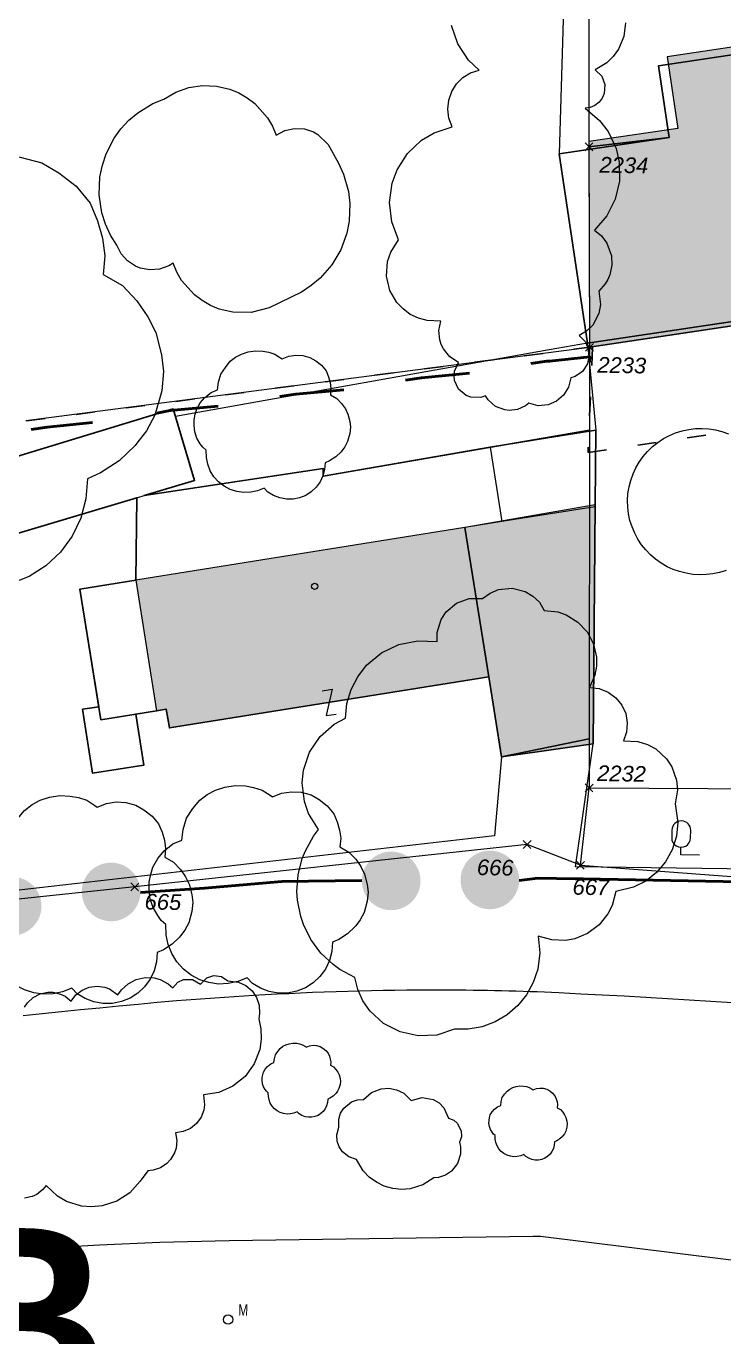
# Model space of a CAD drawing. Header units: metres. Extents: x -208 to 1512, y -277 to 123.
# Drawn here: x 788.38 to 810.62, y -68.42 to -26.63 of the extents above; entities that cross this region are included whole.
import ezdxf
from ezdxf.enums import TextEntityAlignment as Align

# ---------------------------------------------------------------- set-up
doc = ezdxf.new("R2010")
doc.units = ezdxf.units.M
doc.header["$MEASUREMENT"] = 0
doc.linetypes.add('Grenzlinie', pattern=[1.6, 0.6, -1])
for name, color, linetype in [('725 Nachbarbebauung', 7, 'Continuous'), ('730_DKM_Gebäude', 7, 'Continuous'), ('730_DKM_Grenzen', 7, 'Continuous'), ('730_DKM_Objekte', 7, 'Continuous'), ('730_DKM_Punkte', 7, 'Continuous'), ('740_WienGV_Flwd-Bebauungsplan', 7, 'Continuous'), ('740_WienGV_Flwd-Bebauungsplan Text', 7, 'Continuous'), ('740_WienGV_L_Baum_ -gruppen_ Grünflächen', 7, 'Continuous'), ('740_WienGV_L_Böschungskante', 7, 'Continuous'), ('740_WienGV_L_Gebäude', 7, 'Continuous'), ('740_WienGV_L_Mast', 7, 'Continuous'), ('740_WienGV_L_Mauer_Sockel', 7, 'Continuous'), ('Neubau_840 Baulinien', 7, 'Continuous')]:
    doc.layers.add(name, color=color, linetype=linetype)
doc.styles.add('ERSTELLTER_STIL_1', font='arial.ttf')
doc.styles.add('ERSTELLTER_STIL_14', font='arial.ttf', dxfattribs={"width": 0.945986})
doc.styles.add('ERSTELLTER_STIL_2', font='arial.ttf', dxfattribs={"width": 0.75})

# ---------------------------------------------------------------- blocks, each defined once
blk = doc.blocks.new('Decke_55_5', base_point=(809.15, -29.889))
at = {"layer": '725 Nachbarbebauung', "linetype": 'Continuous', "lineweight": 0, "true_color": 0x1f1f1f}
blk.add_hatch(color=250, dxfattribs=at).paths.add_polyline_path([(809.15, -29.889), (806.315, -30.308), (806.338, -36.87), (815.295, -35.528), (814.132, -27.588), (812.267, -27.865), (812.15, -27.103), (808.811, -27.603)])
at = {"layer": '725 Nachbarbebauung', "color": 8, "linetype": 'Continuous', "lineweight": 13, "flags": 128}
blk.add_lwpolyline([(809.15, -29.889), (806.315, -30.308), (806.338, -36.87), (815.295, -35.528), (814.132, -27.588), (812.267, -27.865), (812.15, -27.103), (808.811, -27.603)], close=True, dxfattribs=at)
blk = doc.blocks.new('Decke_97_5', base_point=(802.362, -42.618))
at = {"layer": '725 Nachbarbebauung', "linetype": 'Continuous', "lineweight": 0, "true_color": 0x1f1f1f}
blk.add_hatch(color=250, dxfattribs=at).paths.add_polyline_path([(802.362, -42.618), (803.529, -49.93), (804.812, -49.744), (806.457, -49.514), (806.516, -41.894)])
at = {"layer": '725 Nachbarbebauung', "color": 8, "linetype": 'Continuous', "lineweight": 13, "flags": 128}
blk.add_lwpolyline([(802.362, -42.618), (803.529, -49.93), (804.812, -49.744), (806.457, -49.514), (806.516, -41.894)], close=True, dxfattribs=at)
blk = doc.blocks.new('Decke_98_5', base_point=(802.362, -42.618))
at = {"layer": '725 Nachbarbebauung', "linetype": 'Continuous', "lineweight": 0, "true_color": 0x1f1f1f}
blk.add_hatch(color=250, dxfattribs=at).paths.add_polyline_path([(802.362, -42.618), (791.87, -44.296), (792.534, -48.468), (792.845, -48.414), (792.944, -49.006), (803.125, -47.382)])
at = {"layer": '725 Nachbarbebauung', "color": 8, "linetype": 'Continuous', "lineweight": 13, "flags": 128}
blk.add_lwpolyline([(802.362, -42.618), (791.87, -44.296), (792.534, -48.468), (792.845, -48.414), (792.944, -49.006), (803.125, -47.382)], close=True, dxfattribs=at)
blk = doc.blocks.new('FIG0410[500]_5', base_point=(797.575, -44.49))
at = {"layer": '730_DKM_Objekte', "color": 8, "linetype": 'Continuous', "lineweight": 13}
blk.add_circle((797.575, -44.49), 0.1, dxfattribs=at)
blk = doc.blocks.new('FIG0520[501]_5', base_point=(809.407, -52.514))
at = {"layer": '730_DKM_Objekte', "color": 8, "linetype": 'Continuous', "lineweight": 13}
for p, q in [((808.962, -52.266), (808.957, -52.506)), ((809.557, -52.517), (809.562, -52.277)), ((809.247, -53.052), (809.252, -52.812)), ((809.847, -53.063), (809.247, -53.052))]:
    blk.add_line(p, q, dxfattribs=at)
for centre, start, end in [((809.262, -52.272), 358.95, 178.95), ((809.257, -52.512), 178.95, 358.95)]:
    blk.add_arc(centre, 0.3, start, end, dxfattribs=at)
blk = doc.blocks.new('FIG0200[516]_5', base_point=(806.338, -36.87))
at = {"layer": '730_DKM_Punkte', "color": 8, "linetype": 'Continuous', "lineweight": 13}
for p, q in [((806.211, -36.992), (806.466, -36.747)), ((806.216, -36.742), (806.461, -36.997))]:
    blk.add_line(p, q, dxfattribs=at)
at = {"layer": '730_DKM_Punkte', "color": 8, "lineweight": 13, "style": 'ERSTELLTER_STIL_1'}
blk.add_attdef('PNUM', text='', height=0.5, rotation=358.95, dxfattribs=at).set_placement((806.955, -37.279), align=Align.BOTTOM_LEFT)
blk = doc.blocks.new('FIG0200[519]_5', base_point=(791.841, -54.077))
at = {"layer": '730_DKM_Punkte', "color": 8, "linetype": 'Continuous', "lineweight": 13}
for p, q in [((791.713, -54.199), (791.968, -53.954)), ((791.718, -53.949), (791.963, -54.204))]:
    blk.add_line(p, q, dxfattribs=at)
at = {"layer": '730_DKM_Punkte', "color": 8, "lineweight": 13, "style": 'ERSTELLTER_STIL_1'}
blk.add_attdef('PNUM', text='', height=0.5, rotation=358.95, dxfattribs=at).set_placement((792.457, -54.486), align=Align.BOTTOM_LEFT)
blk = doc.blocks.new('FIG0200[520]_5', base_point=(806.316, -30.478))
at = {"layer": '730_DKM_Punkte', "color": 8, "linetype": 'Continuous', "lineweight": 13}
for p, q in [((806.188, -30.601), (806.443, -30.355)), ((806.193, -30.351), (806.438, -30.605))]:
    blk.add_line(p, q, dxfattribs=at)
at = {"layer": '730_DKM_Punkte', "color": 8, "lineweight": 13, "style": 'ERSTELLTER_STIL_1'}
blk.add_attdef('PNUM', text='', height=0.5, rotation=358.95, dxfattribs=at).set_placement((806.932, -30.887), align=Align.BOTTOM_LEFT)
blk = doc.blocks.new('FIG0200[525]_5', base_point=(806.321, -50.922))
at = {"layer": '730_DKM_Punkte', "color": 8, "linetype": 'Continuous', "lineweight": 13}
for p, q in [((806.194, -51.044), (806.448, -50.799)), ((806.198, -50.794), (806.444, -51.049))]:
    blk.add_line(p, q, dxfattribs=at)
at = {"layer": '730_DKM_Punkte', "color": 8, "lineweight": 13, "style": 'ERSTELLTER_STIL_1'}
blk.add_attdef('PNUM', text='', height=0.5, rotation=358.95, dxfattribs=at).set_placement((806.937, -51.331), align=Align.BOTTOM_LEFT)
blk = doc.blocks.new('FIG0200[529]_5', base_point=(804.348, -52.726))
at = {"layer": '730_DKM_Punkte', "color": 8, "linetype": 'Continuous', "lineweight": 13}
for p, q in [((804.22, -52.848), (804.475, -52.603)), ((804.225, -52.598), (804.47, -52.853))]:
    blk.add_line(p, q, dxfattribs=at)
at = {"layer": '730_DKM_Punkte', "color": 8, "lineweight": 13, "style": 'ERSTELLTER_STIL_1'}
blk.add_attdef('PNUM', text='', height=0.5, rotation=358.95, dxfattribs=at).set_placement((804.964, -53.135), align=Align.BOTTOM_LEFT)
blk = doc.blocks.new('FIG0200[530]_5', base_point=(806.046, -53.387))
at = {"layer": '730_DKM_Punkte', "color": 8, "linetype": 'Continuous', "lineweight": 13}
for p, q in [((805.918, -53.51), (806.173, -53.264)), ((805.923, -53.26), (806.168, -53.514))]:
    blk.add_line(p, q, dxfattribs=at)
at = {"layer": '730_DKM_Punkte', "color": 8, "lineweight": 13, "style": 'ERSTELLTER_STIL_1'}
blk.add_attdef('PNUM', text='', height=0.5, rotation=358.95, dxfattribs=at).set_placement((806.662, -53.796), align=Align.BOTTOM_LEFT)
blk = doc.blocks.new('FIG0320[542]_5', base_point=(798.035, -48.194))
at = {"layer": '730_DKM_Objekte', "color": 8, "linetype": 'Continuous', "lineweight": 13}
for p, q in [((797.814, -47.824), (798.13, -47.774)), ((798.13, -47.774), (797.94, -48.614)), ((797.94, -48.614), (798.256, -48.564))]:
    blk.add_line(p, q, dxfattribs=at)
blk = doc.blocks.new('LO00130[551]_5', base_point=(794.818, -67.874))
at = {"layer": '740_WienGV_L_Mast', "color": 252, "linetype": 'Continuous', "lineweight": 13, "true_color": 0x949494}
blk.add_circle((794.818, -67.874), 0.15, dxfattribs=at)
at = {"layer": '740_WienGV_L_Mast', "color": 252, "lineweight": 13, "true_color": 0x949494, "style": 'ERSTELLTER_STIL_2'}
blk.add_attdef('M', text='', height=0.36, rotation=358.95, dxfattribs=at).set_placement((795.136, -67.853), align=Align.BOTTOM_LEFT)
blk = doc.blocks.new('GI0007_ATT22(LAUB)0[581]_5', base_point=(804.379, -61.605))
at = {"layer": '740_WienGV_L_Baum_ -gruppen_ Grünflächen', "color": 252, "linetype": 'Continuous', "lineweight": 13, "true_color": 0x949494}
for p, q in [((803.631, -60.686), (803.709, -60.59)), ((803.709, -60.59), (803.795, -60.524)), ((803.795, -60.524), (803.889, -60.474)), ((803.889, -60.474), (803.994, -60.44)), ((803.994, -60.44), (804.114, -60.421)), ((804.114, -60.421), (804.231, -60.427)), ((804.231, -60.427), (804.323, -60.444)), ((804.323, -60.444), (804.418, -60.475)), ((804.418, -60.475), (804.51, -60.533)), ((804.51, -60.533), (804.538, -60.553)), ((804.538, -60.553), (804.642, -60.511)), ((804.642, -60.511), (804.752, -60.493)), ((804.752, -60.493), (804.864, -60.499)), ((804.864, -60.499), (804.979, -60.529)), ((804.979, -60.529), (805.07, -60.582)), ((805.07, -60.582), (805.162, -60.653)), ((803.505, -61.044), (803.52, -60.924)), ((803.52, -60.924), (803.557, -60.793)), ((803.557, -60.793), (803.631, -60.686)), ((805.162, -60.653), (805.236, -60.744)), ((805.236, -60.744), (805.276, -60.837)), ((805.276, -60.837), (805.302, -60.93)), ((805.302, -60.93), (805.315, -61.022)), ((803.133, -61.523), (803.151, -61.431)), ((803.151, -61.431), (803.174, -61.351)), ((803.174, -61.351), (803.231, -61.253)), ((803.231, -61.253), (803.305, -61.165)), ((803.305, -61.165), (803.403, -61.087)), ((803.403, -61.087), (803.505, -61.044)), ((805.315, -61.022), (805.306, -61.122)), ((805.306, -61.122), (805.408, -61.181)), ((805.408, -61.181), (805.485, -61.262)), ((805.485, -61.262), (805.544, -61.347)), ((805.544, -61.347), (805.585, -61.431)), ((805.585, -61.431), (805.614, -61.549)), ((803.132, -61.615), (803.133, -61.523)), ((803.146, -61.717), (803.132, -61.615)), ((803.178, -61.813), (803.146, -61.717)), ((803.231, -61.903), (803.178, -61.813)), ((805.616, -61.741), (805.58, -61.87)), ((805.614, -61.549), (805.625, -61.638)), ((805.625, -61.638), (805.616, -61.741)), ((803.271, -61.959), (803.231, -61.903)), ((803.324, -62.005), (803.271, -61.959)), ((803.329, -62.125), (803.324, -62.005)), ((803.35, -62.233), (803.329, -62.125)), ((803.391, -62.336), (803.35, -62.233)), ((805.222, -62.208), (805.213, -62.315)), ((805.292, -62.176), (805.222, -62.208)), ((805.391, -62.112), (805.292, -62.176)), ((805.476, -62.032), (805.391, -62.112)), ((805.485, -62.019), (805.476, -62.032)), ((805.536, -61.953), (805.485, -62.019)), ((805.58, -61.87), (805.536, -61.953)), ((803.449, -62.43), (803.391, -62.336)), ((803.524, -62.513), (803.449, -62.43)), ((803.61, -62.582), (803.524, -62.513)), ((803.709, -62.634), (803.61, -62.582)), ((803.815, -62.668), (803.709, -62.634)), ((803.925, -62.684), (803.815, -62.668)), ((804.035, -62.679), (803.925, -62.684)), ((804.144, -62.656), (804.035, -62.679)), ((804.248, -62.613), (804.144, -62.656)), ((804.31, -62.677), (804.248, -62.613)), ((804.4, -62.732), (804.31, -62.677)), ((805, -62.67), (804.912, -62.727)), ((805.078, -62.598), (805, -62.67)), ((805.14, -62.512), (805.078, -62.598)), ((805.186, -62.417), (805.14, -62.512)), ((805.213, -62.315), (805.186, -62.417)), ((804.499, -62.769), (804.4, -62.732)), ((804.603, -62.789), (804.499, -62.769)), ((804.71, -62.787), (804.603, -62.789)), ((804.814, -62.766), (804.71, -62.787)), ((804.912, -62.727), (804.814, -62.766))]:
    blk.add_line(p, q, dxfattribs=at)
blk = doc.blocks.new('GI0007_ATT22(LAUB)0[582]_5', base_point=(797.15, -60.243))
at = {"layer": '740_WienGV_L_Baum_ -gruppen_ Grünflächen', "color": 252, "linetype": 'Continuous', "lineweight": 13, "true_color": 0x949494}
for p, q in [((796.328, -59.43), (796.401, -59.323)), ((796.401, -59.323), (796.479, -59.227)), ((796.479, -59.227), (796.566, -59.161)), ((796.566, -59.161), (796.659, -59.111)), ((796.659, -59.111), (796.765, -59.077)), ((796.765, -59.077), (796.884, -59.058)), ((796.884, -59.058), (797.002, -59.064)), ((797.002, -59.064), (797.094, -59.082)), ((797.094, -59.082), (797.189, -59.112)), ((797.189, -59.112), (797.28, -59.17)), ((797.28, -59.17), (797.309, -59.19)), ((797.309, -59.19), (797.412, -59.148)), ((797.412, -59.148), (797.523, -59.13)), ((797.523, -59.13), (797.635, -59.136)), ((797.635, -59.136), (797.75, -59.167)), ((797.75, -59.167), (797.841, -59.22)), ((797.841, -59.22), (797.932, -59.291)), ((797.932, -59.291), (798.007, -59.381)), ((796.076, -59.802), (796.174, -59.724)), ((796.174, -59.724), (796.276, -59.682)), ((796.276, -59.682), (796.29, -59.561)), ((796.29, -59.561), (796.328, -59.43)), ((798.007, -59.381), (798.046, -59.474)), ((798.046, -59.474), (798.073, -59.567)), ((798.073, -59.567), (798.086, -59.66)), ((798.086, -59.66), (798.077, -59.759)), ((798.077, -59.759), (798.179, -59.818)), ((795.903, -60.253), (795.904, -60.16)), ((795.904, -60.16), (795.922, -60.068)), ((795.922, -60.068), (795.945, -59.988)), ((795.945, -59.988), (796.002, -59.89)), ((796.002, -59.89), (796.076, -59.802)), ((798.179, -59.818), (798.255, -59.899)), ((798.255, -59.899), (798.314, -59.984)), ((798.314, -59.984), (798.355, -60.068)), ((798.355, -60.068), (798.385, -60.186)), ((795.917, -60.354), (795.903, -60.253)), ((795.949, -60.451), (795.917, -60.354)), ((796.002, -60.541), (795.949, -60.451)), ((796.042, -60.596), (796.002, -60.541)), ((796.094, -60.642), (796.042, -60.596)), ((798.307, -60.59), (798.256, -60.657)), ((798.351, -60.507), (798.307, -60.59)), ((798.387, -60.378), (798.351, -60.507)), ((798.385, -60.186), (798.396, -60.275)), ((798.396, -60.275), (798.387, -60.378)), ((796.099, -60.763), (796.094, -60.642)), ((796.121, -60.87), (796.099, -60.763)), ((796.161, -60.974), (796.121, -60.87)), ((796.22, -61.067), (796.161, -60.974)), ((797.984, -60.952), (797.957, -61.055)), ((797.993, -60.845), (797.984, -60.952)), ((798.063, -60.813), (797.993, -60.845)), ((798.162, -60.749), (798.063, -60.813)), ((798.247, -60.669), (798.162, -60.749)), ((798.256, -60.657), (798.247, -60.669)), ((796.295, -61.15), (796.22, -61.067)), ((796.381, -61.219), (796.295, -61.15)), ((796.479, -61.271), (796.381, -61.219)), ((796.585, -61.305), (796.479, -61.271)), ((796.695, -61.321), (796.585, -61.305)), ((796.806, -61.316), (796.695, -61.321)), ((796.914, -61.293), (796.806, -61.316)), ((797.018, -61.251), (796.914, -61.293)), ((797.081, -61.314), (797.018, -61.251)), ((797.171, -61.369), (797.081, -61.314)), ((797.27, -61.406), (797.171, -61.369)), ((797.374, -61.426), (797.27, -61.406)), ((797.481, -61.424), (797.374, -61.426)), ((797.584, -61.403), (797.481, -61.424)), ((797.683, -61.364), (797.584, -61.403)), ((797.771, -61.307), (797.683, -61.364)), ((797.849, -61.236), (797.771, -61.307)), ((797.911, -61.15), (797.849, -61.236)), ((797.957, -61.055), (797.911, -61.15))]:
    blk.add_line(p, q, dxfattribs=at)
blk = doc.blocks.new('GI0007_ATT22(LAUB)0[599]_5', base_point=(796.225, -39.348))
at = {"layer": '740_WienGV_L_Baum_ -gruppen_ Grünflächen', "color": 252, "linetype": 'Continuous', "lineweight": 13, "true_color": 0x949494}
for p, q in [((794.884, -37.316), (795.057, -37.184)), ((795.057, -37.184), (795.244, -37.084)), ((795.244, -37.084), (795.455, -37.017)), ((795.455, -37.017), (795.694, -36.979)), ((795.694, -36.979), (795.928, -36.99)), ((795.928, -36.99), (796.112, -37.026)), ((796.112, -37.026), (796.303, -37.086)), ((796.303, -37.086), (796.486, -37.203)), ((796.542, -37.243), (796.75, -37.158)), ((796.75, -37.158), (796.971, -37.123)), ((796.971, -37.123), (797.195, -37.134)), ((797.195, -37.134), (797.425, -37.196)), ((797.425, -37.196), (797.608, -37.302)), ((794.582, -37.723), (794.728, -37.509)), ((794.728, -37.509), (794.884, -37.316)), ((796.486, -37.203), (796.542, -37.243)), ((797.608, -37.302), (797.79, -37.444)), ((797.79, -37.444), (797.939, -37.625)), ((794.476, -38.226), (794.506, -37.985)), ((794.506, -37.985), (794.582, -37.723)), ((797.939, -37.625), (798.018, -37.811)), ((798.018, -37.811), (798.071, -37.997)), ((798.071, -37.997), (798.096, -38.182)), ((794.077, -38.467), (794.272, -38.311)), ((794.272, -38.311), (794.476, -38.226)), ((798.096, -38.182), (798.078, -38.381)), ((798.078, -38.381), (798.283, -38.498)), ((793.769, -38.999), (793.815, -38.839)), ((793.815, -38.839), (793.928, -38.642)), ((793.928, -38.642), (794.077, -38.467)), ((798.283, -38.498), (798.436, -38.661)), ((798.436, -38.661), (798.554, -38.83)), ((798.554, -38.83), (798.636, -38.999)), ((793.73, -39.368), (793.734, -39.183)), ((793.734, -39.183), (793.769, -38.999)), ((798.636, -38.999), (798.696, -39.235)), ((798.696, -39.235), (798.717, -39.413)), ((793.758, -39.571), (793.73, -39.368)), ((793.822, -39.764), (793.758, -39.571)), ((798.699, -39.619), (798.627, -39.877)), ((798.717, -39.413), (798.699, -39.619)), ((793.929, -39.944), (793.822, -39.764)), ((794.009, -40.055), (793.929, -39.944)), ((794.114, -40.146), (794.009, -40.055)), ((798.539, -40.042), (798.437, -40.176)), ((798.627, -39.877), (798.539, -40.042)), ((794.124, -40.388), (794.114, -40.146)), ((794.166, -40.602), (794.124, -40.388)), ((798.051, -40.488), (797.911, -40.553)), ((798.248, -40.361), (798.051, -40.488)), ((798.418, -40.2), (798.248, -40.361)), ((798.437, -40.176), (798.418, -40.2)), ((794.248, -40.81), (794.166, -40.602)), ((794.365, -40.997), (794.248, -40.81)), ((797.893, -40.766), (797.839, -40.972)), ((797.911, -40.553), (797.893, -40.766)), ((794.515, -41.163), (794.365, -40.997)), ((794.687, -41.301), (794.515, -41.163)), ((794.884, -41.405), (794.687, -41.301)), ((795.962, -41.364), (795.754, -41.449)), ((796.087, -41.491), (795.962, -41.364)), ((797.623, -41.334), (797.467, -41.477)), ((797.747, -41.162), (797.623, -41.334)), ((797.839, -40.972), (797.747, -41.162)), ((795.096, -41.472), (794.884, -41.405)), ((795.316, -41.505), (795.096, -41.472)), ((795.536, -41.495), (795.316, -41.505)), ((795.754, -41.449), (795.536, -41.495)), ((796.267, -41.601), (796.087, -41.491)), ((796.464, -41.675), (796.267, -41.601)), ((796.674, -41.715), (796.464, -41.675)), ((796.887, -41.711), (796.674, -41.715)), ((797.094, -41.669), (796.887, -41.711)), ((797.291, -41.591), (797.094, -41.669)), ((797.467, -41.477), (797.291, -41.591))]:
    blk.add_line(p, q, dxfattribs=at)
blk = doc.blocks.new('GI0007_ATT22(LAUB)0[606]_5', base_point=(790.199, -54.482))
at = {"layer": '740_WienGV_L_Baum_ -gruppen_ Grünflächen', "color": 252, "linetype": 'Continuous', "lineweight": 13, "true_color": 0x949494}
for p, q in [((788.565, -51.454), (788.826, -51.314)), ((788.826, -51.314), (789.121, -51.22)), ((789.121, -51.22), (789.456, -51.166)), ((789.456, -51.166), (789.784, -51.182)), ((789.784, -51.182), (790.042, -51.232)), ((790.042, -51.232), (790.309, -51.316)), ((790.309, -51.316), (790.565, -51.48)), ((790.935, -51.418), (791.244, -51.368)), ((791.244, -51.368), (791.557, -51.384)), ((791.557, -51.384), (791.879, -51.47)), ((788.103, -51.908), (788.322, -51.638)), ((788.322, -51.638), (788.565, -51.454)), ((790.565, -51.48), (790.644, -51.537)), ((790.644, -51.537), (790.935, -51.418)), ((791.879, -51.47), (792.135, -51.619)), ((792.135, -51.619), (792.391, -51.818)), ((792.391, -51.818), (792.6, -52.07)), ((787.793, -52.574), (787.899, -52.208)), ((787.899, -52.208), (788.103, -51.908)), ((792.6, -52.07), (792.71, -52.331)), ((787.752, -52.912), (787.793, -52.574)), ((792.71, -52.331), (792.785, -52.591)), ((792.785, -52.591), (792.82, -52.851)), ((787.193, -53.25), (787.466, -53.031)), ((787.466, -53.031), (787.752, -52.912)), ((792.82, -52.851), (792.795, -53.129)), ((786.825, -53.771), (786.984, -53.495)), ((786.984, -53.495), (787.193, -53.25)), ((792.795, -53.129), (793.08, -53.293)), ((793.08, -53.293), (793.295, -53.521)), ((786.761, -53.994), (786.825, -53.771)), ((793.295, -53.521), (793.46, -53.758)), ((793.46, -53.758), (793.575, -53.994)), ((786.707, -54.511), (786.712, -54.252)), ((786.712, -54.252), (786.761, -53.994)), ((793.575, -53.994), (793.659, -54.324)), ((793.659, -54.324), (793.689, -54.574)), ((786.747, -54.795), (786.707, -54.511)), ((793.689, -54.574), (793.664, -54.862)), ((786.836, -55.065), (786.747, -54.795)), ((786.986, -55.317), (786.836, -55.065)), ((793.664, -54.862), (793.562, -55.224)), ((787.097, -55.473), (786.986, -55.317)), ((787.244, -55.6), (787.097, -55.473)), ((793.439, -55.455), (793.296, -55.642)), ((793.562, -55.224), (793.439, -55.455)), ((787.258, -55.939), (787.244, -55.6)), ((787.317, -56.239), (787.258, -55.939)), ((793.032, -55.901), (792.755, -56.08)), ((793.27, -55.676), (793.032, -55.901)), ((793.296, -55.642), (793.27, -55.676)), ((787.431, -56.53), (787.317, -56.239)), ((792.56, -56.171), (792.534, -56.469)), ((792.755, -56.08), (792.56, -56.171)), ((787.596, -56.791), (787.431, -56.53)), ((787.806, -57.024), (787.596, -56.791)), ((792.459, -56.756), (792.33, -57.023)), ((792.534, -56.469), (792.459, -56.756)), ((788.046, -57.218), (787.806, -57.024)), ((788.322, -57.362), (788.046, -57.218)), ((792.33, -57.023), (792.156, -57.263)), ((788.619, -57.457), (788.322, -57.362)), ((788.927, -57.503), (788.619, -57.457)), ((789.236, -57.489), (788.927, -57.503)), ((789.54, -57.424), (789.236, -57.489)), ((789.831, -57.305), (789.54, -57.424)), ((790.007, -57.483), (789.831, -57.305)), ((790.258, -57.637), (790.007, -57.483)), ((790.535, -57.741), (790.258, -57.637)), ((791.692, -57.623), (791.416, -57.733)), ((791.939, -57.463), (791.692, -57.623)), ((792.156, -57.263), (791.939, -57.463)), ((790.828, -57.796), (790.535, -57.741)), ((791.126, -57.792), (790.828, -57.796)), ((791.416, -57.733), (791.126, -57.792))]:
    blk.add_line(p, q, dxfattribs=at)
blk = doc.blocks.new('GI0007_ATT22(LAUB)0[607]_5', base_point=(795.787, -54.156))
at = {"layer": '740_WienGV_L_Baum_ -gruppen_ Grünflächen', "color": 252, "linetype": 'Continuous', "lineweight": 13, "true_color": 0x949494}
for p, q in [((794.153, -51.127), (794.414, -50.988)), ((794.414, -50.988), (794.709, -50.893)), ((794.709, -50.893), (795.044, -50.84)), ((795.044, -50.84), (795.372, -50.856)), ((795.372, -50.856), (795.63, -50.905)), ((795.63, -50.905), (795.897, -50.99)), ((793.691, -51.582), (793.91, -51.312)), ((793.91, -51.312), (794.153, -51.127)), ((795.897, -50.99), (796.153, -51.154)), ((796.153, -51.154), (796.232, -51.21)), ((796.232, -51.21), (796.522, -51.091)), ((796.522, -51.091), (796.832, -51.042)), ((796.832, -51.042), (797.145, -51.058)), ((797.145, -51.058), (797.467, -51.143)), ((797.467, -51.143), (797.723, -51.292)), ((797.723, -51.292), (797.978, -51.491)), ((793.487, -51.881), (793.691, -51.582)), ((797.978, -51.491), (798.188, -51.744)), ((798.188, -51.744), (798.298, -52.004)), ((793.381, -52.248), (793.487, -51.881)), ((798.298, -52.004), (798.372, -52.265)), ((793.054, -52.705), (793.34, -52.585)), ((793.34, -52.585), (793.381, -52.248)), ((798.372, -52.265), (798.407, -52.524)), ((798.407, -52.524), (798.382, -52.802)), ((792.572, -53.169), (792.781, -52.924)), ((792.781, -52.924), (793.054, -52.705)), ((798.382, -52.802), (798.668, -52.967)), ((798.668, -52.967), (798.883, -53.195)), ((792.349, -53.667), (792.413, -53.444)), ((792.413, -53.444), (792.572, -53.169)), ((798.883, -53.195), (799.048, -53.432)), ((799.048, -53.432), (799.163, -53.668)), ((792.3, -53.925), (792.349, -53.667)), ((799.163, -53.668), (799.247, -53.998)), ((792.295, -54.184), (792.3, -53.925)), ((792.334, -54.468), (792.295, -54.184)), ((799.247, -53.998), (799.277, -54.247)), ((799.277, -54.247), (799.252, -54.535)), ((792.424, -54.739), (792.334, -54.468)), ((792.574, -54.99), (792.424, -54.739)), ((799.252, -54.535), (799.15, -54.897)), ((792.685, -55.147), (792.574, -54.99)), ((792.832, -55.274), (792.685, -55.147)), ((799.027, -55.129), (798.884, -55.315)), ((799.15, -54.897), (799.027, -55.129)), ((792.846, -55.613), (792.832, -55.274)), ((798.62, -55.574), (798.343, -55.753)), ((798.858, -55.349), (798.62, -55.574)), ((798.884, -55.315), (798.858, -55.349)), ((792.905, -55.912), (792.846, -55.613)), ((793.019, -56.203), (792.905, -55.912)), ((798.148, -55.844), (798.122, -56.142)), ((798.343, -55.753), (798.148, -55.844)), ((793.184, -56.465), (793.019, -56.203)), ((798.122, -56.142), (798.047, -56.43)), ((793.394, -56.698), (793.184, -56.465)), ((793.634, -56.891), (793.394, -56.698)), ((797.918, -56.696), (797.744, -56.937)), ((798.047, -56.43), (797.918, -56.696)), ((793.91, -57.036), (793.634, -56.891)), ((794.207, -57.131), (793.91, -57.036)), ((794.515, -57.176), (794.207, -57.131)), ((794.823, -57.162), (794.515, -57.176)), ((795.128, -57.098), (794.823, -57.162)), ((795.419, -56.979), (795.128, -57.098)), ((795.595, -57.156), (795.419, -56.979)), ((795.846, -57.31), (795.595, -57.156)), ((797.527, -57.137), (797.28, -57.296)), ((797.744, -56.937), (797.527, -57.137)), ((796.123, -57.415), (795.846, -57.31)), ((796.416, -57.47), (796.123, -57.415)), ((796.714, -57.465), (796.416, -57.47)), ((797.004, -57.406), (796.714, -57.465)), ((797.28, -57.296), (797.004, -57.406))]:
    blk.add_line(p, q, dxfattribs=at)
blk = doc.blocks.new('GI0007_ATT22(LAUB)0[614]_5', base_point=(785.275, -37.447))
at = {"layer": '740_WienGV_L_Baum_ -gruppen_ Grünflächen', "color": 252, "linetype": 'Continuous', "lineweight": 13, "true_color": 0x949494}
for p, q in [((782.333, -30.657), (782.966, -30.456)), ((782.966, -30.456), (783.683, -30.341)), ((783.683, -30.341), (784.386, -30.375)), ((784.386, -30.375), (784.938, -30.481)), ((784.938, -30.481), (785.511, -30.662)), ((781.773, -30.956), (782.333, -30.657)), ((785.511, -30.662), (786.059, -31.014)), ((786.228, -31.134), (786.851, -30.879)), ((786.851, -30.879), (787.514, -30.774)), ((787.514, -30.774), (788.186, -30.807)), ((788.186, -30.807), (788.875, -30.991)), ((781.254, -31.352), (781.773, -30.956)), ((786.059, -31.014), (786.228, -31.134)), ((788.875, -30.991), (789.424, -31.31)), ((789.424, -31.31), (789.971, -31.736)), ((780.784, -31.93), (781.254, -31.352)), ((789.971, -31.736), (790.42, -32.277)), ((780.346, -32.573), (780.784, -31.93)), ((780.118, -33.358), (780.346, -32.573)), ((790.42, -32.277), (790.655, -32.836)), ((790.655, -32.836), (790.815, -33.394)), ((780.03, -34.081), (780.118, -33.358)), ((790.815, -33.394), (790.89, -33.95)), ((779.418, -34.337), (780.03, -34.081)), ((790.89, -33.95), (790.837, -34.546)), ((778.833, -34.806), (779.418, -34.337)), ((790.837, -34.546), (791.449, -34.899)), ((778.386, -35.331), (778.833, -34.806)), ((791.449, -34.899), (791.909, -35.387)), ((778.045, -35.922), (778.386, -35.331)), ((791.909, -35.387), (792.262, -35.895)), ((777.908, -36.4), (778.045, -35.922)), ((792.262, -35.895), (792.509, -36.401)), ((777.802, -36.952), (777.908, -36.4)), ((792.509, -36.401), (792.688, -37.108)), ((777.792, -37.507), (777.802, -36.952)), ((792.688, -37.108), (792.753, -37.642)), ((777.877, -38.116), (777.792, -37.507)), ((792.753, -37.642), (792.699, -38.26)), ((778.069, -38.696), (777.877, -38.116)), ((792.699, -38.26), (792.482, -39.034)), ((778.389, -39.235), (778.069, -38.696)), ((778.629, -39.57), (778.389, -39.235)), ((792.482, -39.034), (792.217, -39.531)), ((778.944, -39.842), (778.629, -39.57)), ((792.217, -39.531), (791.911, -39.931)), ((778.973, -40.568), (778.944, -39.842)), ((791.857, -40.004), (791.346, -40.486)), ((791.911, -39.931), (791.857, -40.004)), ((791.346, -40.486), (790.753, -40.869)), ((779.1, -41.21), (778.973, -40.568)), ((790.753, -40.869), (790.333, -41.064)), ((779.344, -41.833), (779.1, -41.21)), ((790.333, -41.064), (790.279, -41.703)), ((790.279, -41.703), (790.118, -42.319)), ((779.697, -42.394), (779.344, -41.833)), ((780.146, -42.893), (779.697, -42.394)), ((790.118, -42.319), (789.841, -42.89)), ((780.661, -43.308), (780.146, -42.893)), ((789.841, -42.89), (789.469, -43.405)), ((781.253, -43.618), (780.661, -43.308)), ((789.469, -43.405), (789.003, -43.834)), ((781.889, -43.821), (781.253, -43.618)), ((782.548, -43.919), (781.889, -43.821)), ((783.863, -43.751), (783.21, -43.888)), ((784.487, -43.495), (783.863, -43.751)), ((784.864, -43.876), (784.487, -43.495)), ((785.402, -44.205), (784.864, -43.876)), ((789.003, -43.834), (788.474, -44.176)), ((783.21, -43.888), (782.548, -43.919)), ((785.995, -44.43), (785.402, -44.205)), ((788.474, -44.176), (787.883, -44.411)), ((786.622, -44.548), (785.995, -44.43)), ((787.262, -44.538), (786.622, -44.548)), ((787.883, -44.411), (787.262, -44.538))]:
    blk.add_line(p, q, dxfattribs=at)

msp = doc.modelspace()

# ---------------------------------------------------------------- hatches: boundary and pattern name
at = {"layer": '740_WienGV_Flwd-Bebauungsplan', "linetype": 'Continuous', "lineweight": 0}
for points in [[(800.95, -53.902, 0.414214), (800.032, -52.951, 0.414214), (799.081, -53.869, 0.414214), (799.999, -54.82, 0.414214)], [(804.095, -53.872, 0.414214), (803.177, -52.921, 0.414214), (802.226, -53.839, 0.414214), (803.144, -54.79, 0.414214)], [(792.02, -54.255, 0.414214), (791.102, -53.304, 0.414214), (790.151, -54.222, 0.414214), (791.069, -55.173, 0.414214)], [(788.867, -54.709, 0.414214), (787.949, -53.758, 0.414214), (786.998, -54.677, 0.414214), (787.916, -55.627, 0.414214)]]:
    msp.add_hatch(color=1, dxfattribs=at).paths.add_polyline_path(points)

# ---------------------------------------------------------------- linework, layer by layer
at = {"layer": '730_DKM_Gebäude', "color": 7, "linetype": 'Continuous', "lineweight": 25}
for points in [[(825.267, -2.079), (813.768, -2.06), (813.759, -7.431), (818.442, -25.339), (813.588, -26.061), (813.854, -27.886), (811.989, -28.162), (811.873, -27.399), (808.533, -27.898), (808.871, -30.185), (806.316, -30.478)], [(806.335, -39.512), (797.842, -40.984), (797.846, -40.735), (792.139, -41.6), (793.748, -41.12), (793.06, -38.837), (779.955, -42.827), (780.614, -45.039), (791.908, -41.666), (791.87, -44.296), (790.094, -44.583), (790.696, -48.335), (790.174, -48.415), (790.497, -50.451), (792.132, -50.191), (791.872, -48.566), (792.534, -48.468), (792.845, -48.414), (792.944, -49.006), (803.125, -47.382), (803.529, -49.93), (806.323, -49.358)]]:
    msp.add_lwpolyline(points, dxfattribs=at)
at = {"layer": '730_DKM_Grenzen', "color": 8, "linetype": 'Continuous', "lineweight": 13}
for points in [[(806.296, 0.107), (806.316, -30.478), (806.338, -36.87)], [(825.324, -34.027), (824.025, -34.221), (819.618, -34.882), (806.338, -36.87)], [(788.373, -39.201), (806.338, -36.87)], [(806.338, -36.87), (806.335, -39.512), (806.323, -49.358), (806.321, -50.922)], [(806.046, -53.387), (806.321, -50.922)], [(806.321, -50.922), (825.302, -51.029)], [(806.046, -53.387), (804.348, -52.726), (791.841, -54.077), (780.807, -55.245), (769.223, -56.483)], [(806.046, -53.387), (825.303, -54.83)]]:
    msp.add_lwpolyline(points, dxfattribs=at)
at = {"layer": '740_WienGV_Flwd-Bebauungsplan', "color": 1, "linetype": 'Continuous', "lineweight": 50, "true_color": 0xfb0106}
for points in [[(806.34, -37.339), (806.343, -37.169), (805.066, -37.317), (804.981, -37.316)], [(804.981, -37.316), (804.469, -37.392)], [(800.977, -37.84), (800.466, -37.916)], [(802.509, -37.697), (800.977, -37.84)], [(796.973, -38.365), (796.462, -38.441)], [(798.506, -38.222), (796.973, -38.365)], [(794.502, -38.746), (792.97, -38.889)], [(790.498, -39.271), (789.051, -39.415)], [(792.97, -38.889), (792.543, -38.967)], [(789.051, -39.415), (788.54, -39.491)], [(799.081, -53.869), (796.53, -53.909), (794.062, -54.121)], [(806.136, -53.823), (805.881, -53.818), (804.691, -53.797), (804.095, -53.872)], [(811.148, -53.911), (806.136, -53.823)], [(794.062, -54.121), (792.02, -54.255)]]:
    msp.add_lwpolyline(points, dxfattribs=at)
at = {"layer": '740_WienGV_L_Baum_ -gruppen_ Grünflächen', "color": 72, "linetype": 'Continuous', "lineweight": 13, "true_color": 0x69e600}
for points in [[(800.25, -33.447), (800.032, -32.869), (799.963, -32.254), (800.046, -31.641), (800.207, -31.206), (800.538, -30.689), (800.985, -30.269), (801.38, -30.032), (801.962, -29.837), (801.857, -29.565), (801.818, -29.275), (801.847, -28.985), (801.943, -28.71), (802.097, -28.468), (802.301, -28.268), (802.546, -28.121), (802.818, -28.032), (802.483, -27.71), (802.139, -27.196), (801.933, -26.613)], [(807.485, -26.528), (807.429, -26.962), (807.262, -27.36), (807.095, -27.595), (806.889, -27.796), (806.521, -28.021), (806.726, -28.22), (806.828, -28.488), (806.808, -28.774), (806.742, -28.924), (806.641, -29.054), (806.511, -29.154), (806.361, -29.22), (806.198, -29.246), (806.655, -29.633), (806.929, -29.99), (807.184, -30.532), (807.285, -30.97), (807.294, -31.567), (807.159, -32.149), (806.888, -32.681), (806.497, -33.132), (806.718, -33.317), (806.888, -33.548)], [(791.27, -33.615), (791.068, -33.29), (790.909, -32.942), (790.795, -32.578), (790.71, -32.01), (790.732, -31.439), (790.807, -31.063), (790.926, -30.704), (791.182, -30.206), (791.401, -29.903), (791.656, -29.629), (791.941, -29.388), (792.42, -29.097), (792.765, -28.953), (793.148, -28.732), (793.565, -28.588), (794.002, -28.523), (794.443, -28.541), (794.873, -28.642), (795.157, -28.758), (795.423, -28.91), (795.668, -29.097), (796.074, -29.554), (796.229, -29.819), (796.348, -30.102), (796.627, -29.956), (796.934, -29.89), (797.248, -29.907), (797.542, -30.004), (797.675, -30.081), (798.002, -30.403), (798.34, -31.002), (798.499, -31.35), (798.653, -31.902), (798.698, -32.282), (798.676, -32.853), (798.601, -33.229), (798.407, -33.759), (798.121, -34.241), (797.752, -34.663)], [(797.752, -34.663), (797.467, -34.904), (797.153, -35.108), (796.125, -35.616), (795.553, -35.757), (794.965, -35.751), (794.535, -35.65), (794.251, -35.534), (793.985, -35.382), (793.74, -35.195), (793.334, -34.738), (793.179, -34.473), (793.06, -34.19), (792.926, -34.272), (792.631, -34.379), (792.317, -34.404), (792.008, -34.345), (791.866, -34.288), (791.61, -34.118), (791.407, -33.889), (791.27, -33.615)], [(805.015, -38.706), (804.698, -38.74), (804.405, -38.654), (804.296, -38.739), (804.046, -38.853), (803.772, -38.885), (803.634, -38.869), (803.342, -38.757), (803.106, -38.55), (803.02, -38.419), (802.869, -38.468), (802.555, -38.461), (802.407, -38.407), (802.164, -38.205), (802.036, -37.931), (802.019, -37.781), (802.034, -37.629), (802.159, -37.353), (801.886, -37.176), (801.68, -36.924), (801.608, -36.778), (801.562, -36.633), (801.535, -36.33), (801.593, -36.032), (801.162, -36.019), (800.884, -35.943), (800.624, -35.819), (800.392, -35.648), (800.195, -35.439), (799.975, -35.054), (799.869, -34.601), (799.901, -34.135), (799.999, -33.84), (800.25, -33.447)], [(806.888, -33.548), (807.034, -33.953), (807.047, -34.255), (806.983, -34.564), (806.92, -34.711), (806.841, -34.847), (806.631, -35.085), (806.688, -35.509), (806.637, -35.79), (806.441, -36.159), (806.243, -36.353), (806.005, -36.493), (806.208, -36.701), (806.316, -36.969), (806.33, -37.114), (806.274, -37.398), (806.115, -37.64), (805.878, -37.803), (805.74, -37.849), (805.665, -38.143), (805.503, -38.401), (805.282, -38.59), (805.015, -38.706)], [(798.554, -48.695), (798.603, -48.233), (798.735, -47.787), (798.948, -47.374), (799.232, -47.008), (799.707, -46.615), (800.261, -46.349), (800.864, -46.227), (801.478, -46.256), (801.478, -45.964), (801.606, -45.546), (801.767, -45.303), (802.099, -45.028), (802.502, -44.883), (802.93, -44.881), (803.166, -44.71), (803.435, -44.598), (803.869, -44.553), (804.286, -44.658), (804.533, -44.804), (804.739, -45.002), (804.894, -45.264)], [(804.894, -45.264), (805.324, -45.311), (805.597, -45.405), (805.965, -45.632), (806.26, -45.948), (806.462, -46.329), (806.557, -46.751), (806.557, -47.039), (806.507, -47.323), (806.34, -47.721), (806.643, -47.754), (806.929, -47.864), (807.176, -48.044), (807.369, -48.281), (807.491, -48.553), (807.541, -48.846), (807.517, -49.142), (807.419, -49.422), (807.882, -49.443), (808.18, -49.533), (808.453, -49.68), (808.795, -49.995), (808.963, -50.249), (809.113, -50.679), (809.141, -50.982), (809.072, -51.432)], [(802.028, -58.618), (801.466, -58.801), (800.875, -58.83), (800.297, -58.704), (799.773, -58.431), (799.339, -58.03), (799.114, -57.706), (798.95, -57.347), (798.852, -56.964), (798.381, -56.711), (798.162, -56.554), (797.774, -56.186), (797.455, -55.756), (797.218, -55.275), (797.131, -55.022), (797.028, -54.497), (797.011, -54.229), (797.048, -53.695), (797.178, -53.176), (797.278, -52.927), (797.539, -52.46), (797.7, -52.246), (797.381, -51.735), (797.248, -51.354), (797.176, -50.756), (797.218, -50.356), (797.41, -49.784), (797.746, -49.282), (798.2, -48.886), (798.554, -48.695)], [(809.072, -51.432), (809.152, -52.021), (809.108, -52.465), (808.976, -52.891), (808.761, -53.282), (808.477, -53.618), (808.132, -53.89), (807.74, -54.089), (807.171, -54.228)], [(807.171, -54.228), (807.058, -54.667), (806.923, -54.937), (806.64, -55.291), (806.277, -55.562), (805.866, -55.729), (805.574, -55.782), (805.131, -55.768), (804.704, -55.645)], [(804.704, -55.645), (804.75, -56.179), (804.685, -56.702)], [(804.685, -56.702), (804.544, -57.125), (804.33, -57.517), (804.049, -57.865), (803.712, -58.157), (803.329, -58.384), (802.912, -58.539), (802.473, -58.618), (802.028, -58.618)], [(788.33, -57.912), (788.423, -57.776), (788.605, -57.607), (788.825, -57.492), (789.067, -57.438), (789.232, -57.439), (789.474, -57.494), (789.622, -57.566), (789.818, -57.718), (789.966, -57.521), (790.162, -57.37), (790.391, -57.274), (790.637, -57.242), (790.882, -57.275), (791.037, -57.333), (791.304, -57.524), (791.414, -57.363), (791.629, -57.165), (791.888, -57.03), (792.172, -56.967), (792.464, -56.981), (792.652, -57.032), (792.909, -57.17), (793.057, -57.297), (793.218, -57.117), (793.394, -57.035), (793.683, -57.035), (793.932, -57.182), (794.135, -56.976), (794.366, -56.903), (794.606, -56.936), (794.808, -57.068), (795.149, -57.115), (795.382, -57.226), (795.578, -57.395), (795.722, -57.608), (795.805, -57.853), (795.822, -58.11), (795.795, -58.281), (795.863, -58.604), (795.874, -58.935), (795.826, -59.263), (795.65, -59.724), (795.357, -60.125), (794.971, -60.434), (794.517, -60.632), (794.027, -60.704), (794.067, -61.031), (794.043, -61.194), (793.953, -61.426), (793.808, -61.626), (793.615, -61.782), (793.387, -61.88), (793.142, -61.916), (793.183, -62.16), (793.158, -62.406), (793.106, -62.563), (792.978, -62.776), (792.864, -62.895), (792.659, -63.032), (792.423, -63.111), (792.259, -63.128), (792.016, -63.461)], [(792.016, -63.461), (791.686, -63.831), (791.271, -64.1), (790.799, -64.252), (790.469, -64.282), (790.14, -64.254), (789.668, -64.105), (789.382, -63.938), (789.019, -63.602), (788.914, -63.73), (788.72, -63.882), (788.57, -63.953), (788.329, -64.008)]]:
    msp.add_lwpolyline(points, dxfattribs=at)
at = {"layer": '740_WienGV_L_Baum_ -gruppen_ Grünflächen', "color": 252, "linetype": 'Continuous', "lineweight": 13, "true_color": 0x949494}
msp.add_lwpolyline([(810.689, -43.99), (810.478, -44.047), (810.267, -44.093), (810.056, -44.119), (809.846, -44.125), (809.626, -44.111), (809.417, -44.077), (809.208, -44.023), (808.999, -43.959), (808.811, -43.866), (808.623, -43.753), (808.445, -43.629), (808.278, -43.486), (808.13, -43.333), (807.993, -43.171), (807.877, -42.989), (807.78, -42.797), (807.694, -42.595), (807.627, -42.394), (807.581, -42.183), (807.555, -41.963), (807.549, -41.753), (807.563, -41.533), (807.597, -41.323), (807.651, -41.114), (807.725, -40.906), (807.818, -40.717), (807.922, -40.529), (808.045, -40.351), (808.188, -40.194), (808.341, -40.037), (808.513, -39.91), (808.695, -39.783), (808.887, -39.687), (809.079, -39.6), (809.29, -39.534), (809.501, -39.488), (809.712, -39.462), (809.932, -39.456), (810.141, -39.47), (810.351, -39.503), (810.56, -39.557), (810.769, -39.631)], dxfattribs=at)
at = {"layer": '740_WienGV_L_Baum_ -gruppen_ Grünflächen', "color": 72, "linetype": 'Continuous', "lineweight": 13, "true_color": 0x69e600}
msp.add_lwpolyline([(801.843, -61.45), (802.015, -61.521), (802.122, -61.611), (802.249, -61.859), (802.254, -62.045), (802.195, -62.222), (802.227, -62.372), (802.226, -62.604), (802.13, -62.897), (801.939, -63.138), (801.747, -63.268), (801.528, -63.342), (801.374, -63.358), (801.02, -63.581), (800.62, -63.703), (800.341, -63.724), (800.063, -63.696), (799.794, -63.619), (799.543, -63.496), (799.317, -63.332), (799.125, -63.13), (798.909, -62.772), (798.664, -62.689), (798.463, -62.527), (798.355, -62.366), (798.294, -62.182), (798.284, -61.988), (798.348, -61.738), (798.343, -61.48), (798.399, -61.294), (798.501, -61.129), (798.754, -60.931), (798.938, -60.871), (799.133, -60.862), (799.382, -60.639), (799.692, -60.517), (799.942, -60.499), (800.189, -60.548), (800.414, -60.66), (800.653, -60.892), (801, -60.797), (801.355, -60.859), (801.542, -60.969), (801.694, -61.122)], close=True, dxfattribs=at)
at = {"layer": '740_WienGV_L_Böschungskante', "color": 252, "linetype": 'Continuous', "lineweight": 13, "true_color": 0x949494}
msp.add_line((804.774, -65.226), (804.528, -65.229), dxfattribs=at)
for points in [[(788.282, -58.183), (788.893, -58.118), (789.503, -58.054), (790.115, -57.991), (790.726, -57.929), (791.337, -57.869), (791.949, -57.812), (792.56, -57.757), (793.172, -57.705), (793.785, -57.656), (794.398, -57.61), (795.011, -57.569), (795.625, -57.532), (796, -57.511), (796.377, -57.49), (796.752, -57.472), (797.129, -57.455), (797.504, -57.439), (797.879, -57.424), (798.256, -57.411), (798.632, -57.4), (799.007, -57.389), (799.383, -57.379), (799.76, -57.372), (800.135, -57.366), (800.511, -57.362), (800.887, -57.36), (801.263, -57.359), (801.49, -57.359), (801.718, -57.359), (801.945, -57.36), (802.172, -57.363), (802.399, -57.365), (802.627, -57.367), (802.854, -57.37), (803.081, -57.374), (803.309, -57.378), (803.536, -57.384), (803.763, -57.39), (803.99, -57.396), (804.218, -57.402), (804.445, -57.41), (804.672, -57.418)], [(804.672, -57.418), (805.363, -57.45), (806.055, -57.484), (806.745, -57.518), (807.437, -57.555), (808.128, -57.593), (808.818, -57.633), (809.51, -57.676), (810.2, -57.722), (810.89, -57.769)], [(804.528, -65.229), (794.853, -65.36), (792.645, -65.415), (790.714, -65.502), (789.026, -65.603), (786.072, -65.825), (781.646, -66.233), (777.222, -66.674), (770.075, -67.414), (762.933, -68.194)], [(843.461, -65.971), (830.8, -66.84), (830.023, -66.844), (829.342, -66.856), (828.147, -66.89), (826.352, -66.947), (825.454, -66.967), (824.558, -66.973), (823.175, -66.962), (820.754, -66.895), (818.939, -66.803), (817.58, -66.712), (815.542, -66.534), (813.512, -66.308), (804.774, -65.226)]]:
    msp.add_lwpolyline(points, dxfattribs=at)
at = {"layer": '740_WienGV_L_Gebäude', "color": 7, "linetype": 'Continuous', "lineweight": 25}
for p, q in [((806.271, -36.738), (805.371, -30.701)), ((806.271, -36.738), (810.965, -36.034)), ((806.54, -39.514), (804.995, -39.755)), ((806.516, -41.894), (806.54, -39.514)), ((804.995, -39.755), (803.17, -40.052)), ((791.908, -41.666), (791.87, -44.296)), ((803.125, -47.382), (803.529, -49.93)), ((790.758, -48.746), (792.534, -48.468)), ((803.529, -49.93), (804.812, -49.744))]:
    msp.add_line(p, q, dxfattribs=at)
at = {"layer": '740_WienGV_L_Gebäude', "color": 252, "linetype": 'Continuous', "lineweight": 13, "true_color": 0x949494}
for p, q in [((803.17, -40.052), (803.546, -42.429)), ((791.908, -41.666), (792.139, -41.6)), ((804.95, -42.205), (803.546, -42.429)), ((806.515, -41.954), (804.95, -42.205)), ((802.362, -42.618), (791.87, -44.296)), ((803.546, -42.429), (802.362, -42.618)), ((802.362, -42.618), (803.125, -47.382)), ((791.87, -44.296), (792.534, -48.468))]:
    msp.add_line(p, q, dxfattribs=at)
at = {"layer": '740_WienGV_L_Gebäude', "color": 7, "linetype": 'Continuous', "lineweight": 25}
for points in [[(805.371, -30.701), (808.871, -30.185), (808.533, -27.898), (811.873, -27.399), (811.989, -28.162), (813.854, -27.886), (813.588, -26.061), (818.442, -25.339)], [(793.06, -38.837), (779.955, -42.827), (780.614, -45.039), (791.908, -41.666)], [(792.139, -41.6), (793.748, -41.12), (793.06, -38.837)], [(803.17, -40.052), (797.842, -40.984), (797.846, -40.735), (792.139, -41.6)], [(804.812, -49.744), (806.457, -49.514), (806.516, -41.894)], [(791.87, -44.296), (790.094, -44.583), (790.758, -48.746)], [(792.534, -48.468), (792.845, -48.414), (792.944, -49.006), (803.125, -47.382)]]:
    msp.add_lwpolyline(points, dxfattribs=at)
at = {"layer": '740_WienGV_L_Mauer_Sockel', "color": 252, "linetype": 'Continuous', "lineweight": 13, "true_color": 0x949494}
for p, q in [((806.307, 0.104), (805.371, -30.701)), ((806.271, -36.738), (806.54, -39.514))]:
    msp.add_line(p, q, dxfattribs=at)
at = {"layer": '740_WienGV_L_Mauer_Sockel', "color": 252, "linetype": 'Continuous', "lineweight": 13, "true_color": 0x8a8a8a}
msp.add_line((806.271, -36.738), (805.047, -36.956), dxfattribs=at)
msp.add_lwpolyline([(805.047, -36.956), (793.136, -39.078), (793.133, -39.079)], dxfattribs=at)
at = {"layer": '740_WienGV_L_Mauer_Sockel', "color": 252, "linetype": 'Continuous', "lineweight": 13, "true_color": 0x949494}
for points in [[(847.999, -66.477), (846.992, -59.968), (839.394, -58.699), (835.982, -58.226), (825.398, -55.052), (820.053, -54.204), (813.944, -53.542), (805.895, -53.434), (806.457, -49.514)], [(803.529, -49.93), (803.313, -52.447), (763.132, -57.041)]]:
    msp.add_lwpolyline(points, dxfattribs=at)
at = {"layer": 'Neubau_840 Baulinien', "color": 1, "linetype": 'Grenzlinie', "lineweight": 25, "true_color": 0xfb0106}
msp.add_lwpolyline([(788.389, -39.216), (806.437, -36.855), (806.289, -40.228), (825.376, -37.419), (825.324, -34.027), (844.106, -31.328), (863.035, -28.307)], dxfattribs=at)

# ---------------------------------------------------------------- block references
at = {"layer": '725 Nachbarbebauung', "color": 8, "linetype": 'Continuous', "lineweight": 13}
for name, p in [('Decke_55_5', (809.15, -29.889)), ('Decke_97_5', (802.362, -42.618)), ('Decke_98_5', (802.362, -42.618))]:
    msp.add_blockref(name, p, dxfattribs=at)
at = {"layer": '730_DKM_Objekte', "color": 8, "linetype": 'Continuous', "lineweight": 13}
msp.add_blockref('FIG0410[500]_5', (797.575, -44.49), dxfattribs=at)
at = {"layer": '730_DKM_Objekte', "color": 7, "linetype": 'Continuous', "lineweight": 13}
for name, p in [('FIG0320[542]_5', (798.035, -48.194)), ('FIG0520[501]_5', (809.407, -52.514))]:
    msp.add_blockref(name, p, dxfattribs=at)
at = {"layer": '730_DKM_Punkte', "color": 8, "linetype": 'Continuous', "lineweight": 13}
for name, p in [('FIG0200[520]_5', (806.316, -30.478)), ('FIG0200[516]_5', (806.338, -36.87)), ('FIG0200[525]_5', (806.321, -50.922)), ('FIG0200[529]_5', (804.348, -52.726)), ('FIG0200[530]_5', (806.046, -53.387)), ('FIG0200[519]_5', (791.841, -54.077))]:
    msp.add_blockref(name, p, dxfattribs=at)
at = {"layer": '740_WienGV_L_Baum_ -gruppen_ Grünflächen', "color": 72, "linetype": 'Continuous', "lineweight": 13, "true_color": 0x69e600}
for name, p in [('GI0007_ATT22(LAUB)0[614]_5', (785.275, -37.447)), ('GI0007_ATT22(LAUB)0[599]_5', (796.225, -39.348)), ('GI0007_ATT22(LAUB)0[607]_5', (795.787, -54.156)), ('GI0007_ATT22(LAUB)0[606]_5', (790.199, -54.482)), ('GI0007_ATT22(LAUB)0[582]_5', (797.15, -60.243)), ('GI0007_ATT22(LAUB)0[581]_5', (804.379, -61.605))]:
    msp.add_blockref(name, p, dxfattribs=at)
at = {"layer": '740_WienGV_L_Mast', "color": 252, "linetype": 'Continuous', "lineweight": 13, "true_color": 0x949494}
ref = msp.add_blockref('LO00130[551]_5', (794.818, -67.874), dxfattribs=at)
ref.add_attrib('M', 'M', dxfattribs={"color": 252, "lineweight": 13, "true_color": 0x949494, "height": 0.36, "rotation": 358.95, "style": 'ERSTELLTER_STIL_2', "width": 0.75}).set_placement((795.136, -67.853), align=Align.BOTTOM_LEFT)

# ---------------------------------------------------------------- texts
at = {"layer": '730_DKM_Punkte', "color": 8, "linetype": 'Continuous', "lineweight": 13, "char_height": 0.5, "attachment_point": 7, "rotation": 358.95, "style": 'ERSTELLTER_STIL_1'}
for s, insert in [('\\A1;{\\pql;\\fArial|b0|i1|c0|p0;\\W1.000000;2234}', (806.651, -31.304)), ('\\A1;{\\pql;\\fArial|b0|i1|c0|p0;\\W1.000000;2233}', (806.584, -37.684)), ('\\A1;{\\pql;\\fArial|b0|i1|c0|p0;\\W1.000000;2232}', (806.575, -50.706)), ('\\A1;{\\pql;\\fArial|b0|i1|c0|p0;\\W1.000000;666}', (802.743, -53.706)), ('\\A1;{\\pql;\\fArial|b0|i1|c0|p0;\\W1.000000;667}', (805.792, -54.332)), ('\\A1;{\\pql;\\fArial|b0|i1|c0|p0;\\W1.000000;665}', (792.151, -54.802))]:
    msp.add_mtext(s, dxfattribs=dict(at, insert=insert))
at = {"layer": '740_WienGV_Flwd-Bebauungsplan Text', "color": 1, "linetype": 'Continuous', "lineweight": 0, "insert": (780.173, -70.704), "char_height": 5.88601, "attachment_point": 7, "rotation": 358.9941, "style": 'ERSTELLTER_STIL_14'}
msp.add_mtext('\\A1;{\\pql;\\fArial|b1|i0|c0|p0;\\W0.945986;VB}', dxfattribs=at)

doc.saveas('drawing.dxf')
